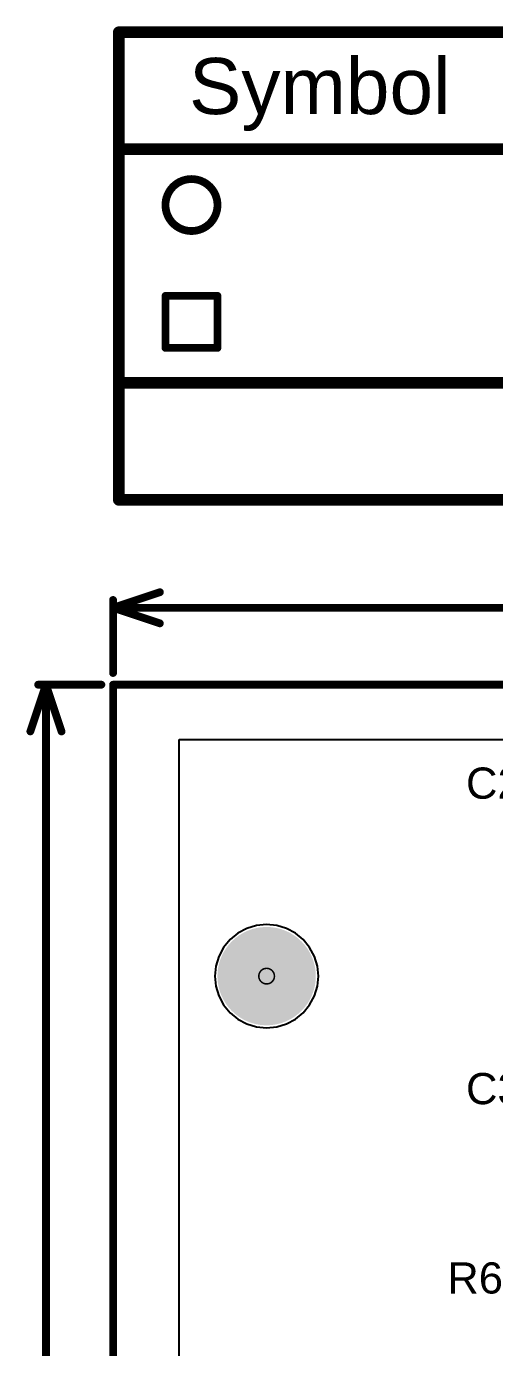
# Model space of a CAD drawing. Header units: millimetres. Extents: x -0.3 to 10.3, y -0.3 to 3.7.
# Drawn here: x -0.308 to 0.292, y 2.004 to 3.699 of the extents above; entities that cross this region are included whole.
import ezdxf

# ---------------------------------------------------------------- set-up
doc = ezdxf.new("R2010")
doc.units = ezdxf.units.MM
doc.header["$MEASUREMENT"] = 0
for name, color, linetype in [('BottomLayer', 5, 'Continuous'), ('BottomSolder', 6, 'Continuous'), ('DrillDrawing', 1, 'Continuous'), ('Mechanical1', 6, 'Continuous'), ('Mechanical2', 216, 'Continuous'), ('MultiLayer', 9, 'Continuous'), ('PadHoleLayer', 156, 'Continuous'), ('TopLayer', 1, 'Continuous'), ('TopOverlay', 2, 'Continuous'), ('TopSolder', 216, 'Continuous')]:
    doc.layers.add(name, color=color, linetype=linetype)
doc.styles.add('Arial', font='', dxfattribs={"height": 0.2})
doc.styles.get('Arial').set_extended_font_data('Arial')

msp = doc.modelspace()

# ---------------------------------------------------------------- hatches: boundary and pattern name
at = {"layer": 'BottomLayer'}
h = msp.add_hatch(color=5, dxfattribs=at)
edge = h.paths.add_edge_path()
edge.add_arc((0, 2.4803), 0.0591, 0, 360)
at = {"layer": 'BottomSolder'}
h = msp.add_hatch(color=6, dxfattribs=at)
edge = h.paths.add_edge_path()
edge.add_arc((0, 2.4803), 0.0631, 0, 360)
at = {"layer": 'MultiLayer'}
h = msp.add_hatch(color=9, dxfattribs=at)
edge = h.paths.add_edge_path()
edge.add_arc((0, 2.4803), 0.0591, 0, 360)
at = {"layer": 'PadHoleLayer'}
h = msp.add_hatch(color=156, dxfattribs=at)
edge = h.paths.add_edge_path()
edge.add_arc((0, 2.4803), 0.0591, 0, 360)
at = {"layer": 'TopLayer'}
h = msp.add_hatch(color=1, dxfattribs=at)
edge = h.paths.add_edge_path()
edge.add_arc((0, 2.4803), 0.0591, 0, 360)
at = {"layer": 'TopSolder'}
h = msp.add_hatch(color=216, dxfattribs=at)
edge = h.paths.add_edge_path()
edge.add_arc((0, 2.4803), 0.0631, 0, 360)

# ---------------------------------------------------------------- linework, layer by layer
at = {"layer": 'BottomLayer'}
for p, q in [((-0.112, -0.26), (-0.112, 2.784)), ((-0.112, 2.784), (0.5118, 2.784)), ((-0.0129, 2.5454), (-0.0254, 2.5416)), ((0, 2.5467), (-0.0129, 2.5454)), ((0.0129, 2.5454), (0, 2.5467)), ((0.0254, 2.5416), (0.0129, 2.5454)), ((-0.0469, 2.5272), (-0.0552, 2.5172)), ((-0.0369, 2.5355), (-0.0469, 2.5272)), ((-0.0254, 2.5416), (-0.0369, 2.5355)), ((0.0369, 2.5355), (0.0254, 2.5416)), ((0.0469, 2.5272), (0.0369, 2.5355)), ((0.0552, 2.5172), (0.0469, 2.5272)), ((-0.0552, 2.5172), (-0.0613, 2.5057)), ((0.0613, 2.5057), (0.0552, 2.5172)), ((-0.0651, 2.4933), (-0.0664, 2.4803)), ((-0.0613, 2.5057), (-0.0651, 2.4933)), ((0.0651, 2.4933), (0.0613, 2.5057)), ((0.0664, 2.4803), (0.0651, 2.4933)), ((-0.0664, 2.4803), (-0.0651, 2.4674)), ((0.0651, 2.4674), (0.0664, 2.4803)), ((-0.0651, 2.4674), (-0.0613, 2.4549)), ((0.0613, 2.4549), (0.0651, 2.4674)), ((-0.0613, 2.4549), (-0.0552, 2.4434)), ((-0.0552, 2.4434), (-0.0469, 2.4334)), ((0.0469, 2.4334), (0.0552, 2.4434)), ((0.0552, 2.4434), (0.0613, 2.4549)), ((-0.0469, 2.4334), (-0.0369, 2.4251)), ((-0.0369, 2.4251), (-0.0254, 2.419)), ((0.0254, 2.419), (0.0369, 2.4251)), ((0.0369, 2.4251), (0.0469, 2.4334)), ((-0.0254, 2.419), (-0.0129, 2.4152)), ((-0.0129, 2.4152), (0, 2.4139)), ((0, 2.4139), (0.0129, 2.4152)), ((0.0129, 2.4152), (0.0254, 2.419))]:
    msp.add_line(p, q, dxfattribs=at)
at = {"layer": 'DrillDrawing'}
for points, const_width in [([(-0.1895, 3.6915), (10.3116, 3.6915)], 0.015), ([(-0.1895, 3.0915), (-0.1895, 3.6915)], 0.015), ([(-0.1895, 3.5415), (10.3116, 3.5415)], 0.015), ([(-0.1297, 3.3532), (-0.063, 3.3532)], 0.01), ([(-0.1297, 3.2865), (-0.1297, 3.3532)], 0.01), ([(-0.063, 3.2865), (-0.063, 3.3532)], 0.01), ([(-0.1297, 3.2865), (-0.063, 3.2865)], 0.01), ([(-0.1895, 3.2415), (10.3116, 3.2415)], 0.015), ([(-0.1895, 3.0915), (10.3116, 3.0915)], 0.015)]:
    msp.add_lwpolyline(points, dxfattribs=dict(at, const_width=const_width))
for points, const_width in [([(-0.1933, 3.6915, 1), (-0.1857, 3.6915, 1)], 0.0075), ([(-0.1933, 3.6915, 1), (-0.1857, 3.6915, 1)], 0.0075), ([(-0.1933, 3.5415, 1), (-0.1857, 3.5415, 1)], 0.0075), ([(-0.063, 3.4698, 1), (-0.1297, 3.4698, 1)], 0.01), ([(-0.1322, 3.4698, 1), (-0.1272, 3.4698, 1)], 0.005), ([(-0.0655, 3.4698, 1), (-0.0605, 3.4698, 1)], 0.005), ([(-0.1322, 3.3532, 1), (-0.1272, 3.3532, 1)], 0.005), ([(-0.1322, 3.3532, 1), (-0.1272, 3.3532, 1)], 0.005), ([(-0.0655, 3.3532, 1), (-0.0605, 3.3532, 1)], 0.005), ([(-0.0655, 3.3532, 1), (-0.0605, 3.3532, 1)], 0.005), ([(-0.1322, 3.2865, 1), (-0.1272, 3.2865, 1)], 0.005), ([(-0.1322, 3.2865, 1), (-0.1272, 3.2865, 1)], 0.005), ([(-0.0655, 3.2865, 1), (-0.0605, 3.2865, 1)], 0.005), ([(-0.0655, 3.2865, 1), (-0.0605, 3.2865, 1)], 0.005), ([(-0.1933, 3.2415, 1), (-0.1857, 3.2415, 1)], 0.0075), ([(-0.1933, 3.0915, 1), (-0.1857, 3.0915, 1)], 0.0075), ([(-0.1933, 3.0915, 1), (-0.1857, 3.0915, 1)], 0.0075), ([(0.01, 2.4803, 1), (-0.01, 2.4803, 1)], 0.002), ([(-0.0105, 2.4803, 1), (-0.0095, 2.4803, 1)], 0.001), ([(0.0095, 2.4803, 1), (0.0105, 2.4803, 1)], 0.001)]:
    msp.add_lwpolyline(points, format="xyb", close=True, dxfattribs=dict(at, const_width=const_width))
at = {"layer": 'Mechanical1', "const_width": 0.01}
for points in [[(-0.1969, 2.953), (-0.1369, 2.973)], [(-0.1969, 2.8693), (-0.1969, 2.963)], [(-0.1969, 2.953), (-0.1369, 2.933)], [(-0.1969, 2.953), (0.403, 2.953)], [(-0.303, 2.7943), (-0.283, 2.8543)], [(-0.293, 2.8543), (-0.2119, 2.8543)], [(-0.283, 2.8543), (-0.263, 2.7943)], [(-0.283, 1.4498), (-0.283, 2.8543)]]:
    msp.add_lwpolyline(points, dxfattribs=at)
at = {"layer": 'Mechanical1', "const_width": 0.005}
for points in [[(-0.1994, 2.963, 1), (-0.1944, 2.963, 1)], [(-0.1394, 2.973, 1), (-0.1344, 2.973, 1)], [(-0.1994, 2.953, 1), (-0.1944, 2.953, 1)], [(-0.1994, 2.953, 1), (-0.1944, 2.953, 1)], [(-0.1994, 2.953, 1), (-0.1944, 2.953, 1)], [(-0.1394, 2.933, 1), (-0.1344, 2.933, 1)], [(-0.1994, 2.8693, 1), (-0.1944, 2.8693, 1)], [(-0.2955, 2.8543, 1), (-0.2905, 2.8543, 1)], [(-0.2855, 2.8543, 1), (-0.2805, 2.8543, 1)], [(-0.2855, 2.8543, 1), (-0.2805, 2.8543, 1)], [(-0.2855, 2.8543, 1), (-0.2805, 2.8543, 1)], [(-0.2144, 2.8543, 1), (-0.2094, 2.8543, 1)], [(-0.3055, 2.7943, 1), (-0.3005, 2.7943, 1)], [(-0.2655, 2.7943, 1), (-0.2605, 2.7943, 1)]]:
    msp.add_lwpolyline(points, format="xyb", close=True, dxfattribs=at)
at = {"layer": 'Mechanical2', "const_width": 0.01}
for points in [[(-0.1969, -0.3346), (-0.1969, 2.8543)], [(-0.1969, 2.8543), (1.4567, 2.8543)]]:
    msp.add_lwpolyline(points, dxfattribs=at)
at = {"layer": 'Mechanical2', "const_width": 0.005}
msp.add_lwpolyline([(-0.1994, 2.8543, 1), (-0.1944, 2.8543, 1)], format="xyb", close=True, dxfattribs=at)
msp.add_lwpolyline([(-0.1994, 2.8543, 1), (-0.1944, 2.8543, 1)], format="xyb", close=True, dxfattribs=at)
at = {"layer": 'TopLayer'}
for p, q in [((-0.112, -0.26), (-0.112, 2.784)), ((-0.112, 2.784), (1.374, 2.784)), ((-0.0129, 2.5454), (-0.0254, 2.5416)), ((0, 2.5467), (-0.0129, 2.5454)), ((0.0129, 2.5454), (0, 2.5467)), ((0.0254, 2.5416), (0.0129, 2.5454)), ((-0.0469, 2.5272), (-0.0552, 2.5172)), ((-0.0369, 2.5355), (-0.0469, 2.5272)), ((-0.0254, 2.5416), (-0.0369, 2.5355)), ((0.0369, 2.5355), (0.0254, 2.5416)), ((0.0469, 2.5272), (0.0369, 2.5355)), ((0.0552, 2.5172), (0.0469, 2.5272)), ((-0.0552, 2.5172), (-0.0613, 2.5057)), ((0.0613, 2.5057), (0.0552, 2.5172)), ((-0.0651, 2.4933), (-0.0664, 2.4803)), ((-0.0613, 2.5057), (-0.0651, 2.4933)), ((0.0651, 2.4933), (0.0613, 2.5057)), ((0.0664, 2.4803), (0.0651, 2.4933)), ((-0.0664, 2.4803), (-0.0651, 2.4674)), ((0.0651, 2.4674), (0.0664, 2.4803)), ((-0.0651, 2.4674), (-0.0613, 2.4549)), ((0.0613, 2.4549), (0.0651, 2.4674)), ((-0.0613, 2.4549), (-0.0552, 2.4434)), ((-0.0552, 2.4434), (-0.0469, 2.4334)), ((0.0469, 2.4334), (0.0552, 2.4434)), ((0.0552, 2.4434), (0.0613, 2.4549)), ((-0.0469, 2.4334), (-0.0369, 2.4251)), ((-0.0369, 2.4251), (-0.0254, 2.419)), ((0.0254, 2.419), (0.0369, 2.4251)), ((0.0369, 2.4251), (0.0469, 2.4334)), ((-0.0254, 2.419), (-0.0129, 2.4152)), ((-0.0129, 2.4152), (0, 2.4139)), ((0, 2.4139), (0.0129, 2.4152)), ((0.0129, 2.4152), (0.0254, 2.419))]:
    msp.add_line(p, q, dxfattribs=at)

# ---------------------------------------------------------------- texts
at = {"layer": 'DrillDrawing', "style": 'Arial'}
msp.add_text('Symbol', height=0.072, dxfattribs=at).set_placement((-0.0995, 3.5865))
at = {"layer": 'TopOverlay', "style": 'Arial'}
for s, p in [('C26', (0.2557, 2.708)), ('C32', (0.2557, 2.316)), ('R6', (0.2317, 2.073))]:
    msp.add_text(s, height=0.04, dxfattribs=at).set_placement(p)

doc.saveas('drawing.dxf')
